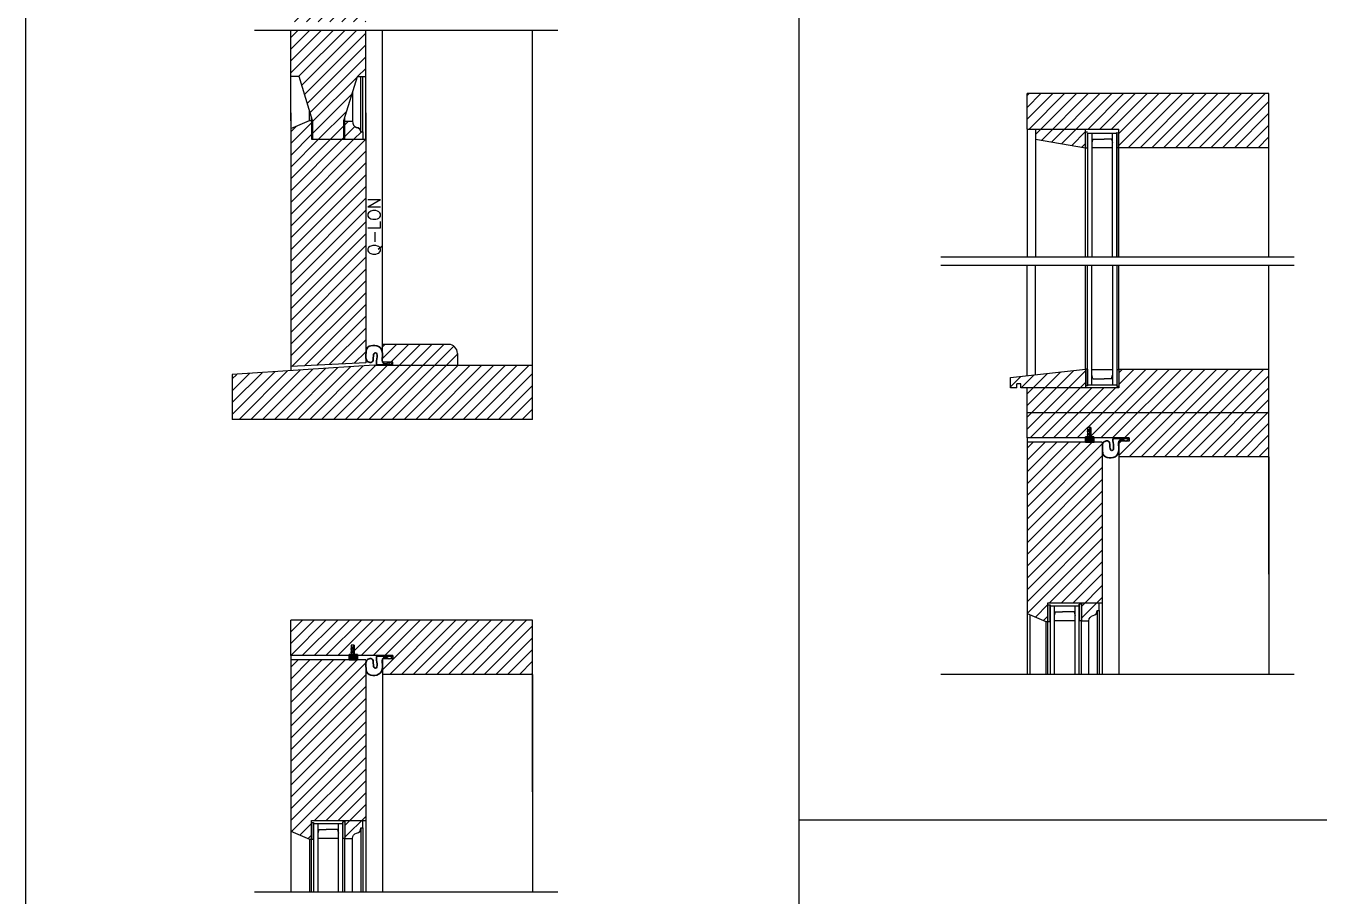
# Model space of a CAD drawing. Header units: inches. Extents: x 1985 to 11287, y 379 to 4336.
# Drawn here: x 7610.88 to 7649.64, y 4124.95 to 4151.03 of the extents above; entities that cross this region are included whole.
import ezdxf

# ---------------------------------------------------------------- set-up
doc = ezdxf.new("R2010")
doc.units = ezdxf.units.IN
doc.header["$MEASUREMENT"] = 0
for name, color, linetype in [('detail 99', 30, 'CONTINUOUS'), ('glass 99', 6, 'CONTINUOUS'), ('glazing tape 99', 7, 'CONTINUOUS'), ('hatch 99', 1, 'CONTINUOUS'), ('separation 99', 3, 'CONTINUOUS'), ('weatherstripping 99', 5, 'CONTINUOUS'), ('wood detail 99', 7, 'CONTINUOUS')]:
    doc.layers.add(name, color=color, linetype=linetype)
doc.styles.get("Standard").update_dxf_attribs({"font": 'txt.shx', "width": 0.8})
pattern_1 = [(45, (6391.07099, 5224.21768), (-0.176776695, 0.176776695), [])]
pattern_2 = [(45, (3330.23896, -147.57326), (-0.176776695, 0.176776695), [])]

msp = doc.modelspace()

# ---------------------------------------------------------------- hatches: boundary and pattern name
at = {"layer": 'glazing tape 99'}
h = msp.add_hatch(color=7, dxfattribs=at)
h.paths.add_polyline_path([(7642.704196, 4147.810553), (7642.704196, 4147.841891), (7642.641696, 4147.841891), (7642.641696, 4147.373206), (7642.704196, 4147.373206)])
h.paths.add_polyline_path([(7643.641696, 4147.841891), (7643.579196, 4147.841891), (7643.579196, 4147.373034), (7643.641696, 4147.373034)])
h = msp.add_hatch(color=7, dxfattribs=at)
h.paths.add_polyline_path([(7643.641696, 4140.718461), (7643.579196, 4140.718461), (7643.579196, 4140.218461), (7643.641696, 4140.218461)])
h.paths.add_polyline_path([(7642.641696, 4140.241961), (7642.704196, 4140.241961), (7642.704196, 4140.741961), (7642.641696, 4140.741961)])
h = msp.add_hatch(color=7, dxfattribs=at)
h.paths.add_polyline_path([(7642.516684, 4133.702913), (7642.454184, 4133.702913), (7642.454184, 4133.202913), (7642.516684, 4133.202913)])
h.paths.add_polyline_path([(7641.579184, 4133.679413), (7641.516684, 4133.679413), (7641.516684, 4133.206213), (7641.516684, 4133.179413), (7641.579184, 4133.179413)])
h = msp.add_hatch(color=7, dxfattribs=at)
h.paths.add_polyline_path([(7620.37779, 4126.68215), (7620.44029, 4126.68215), (7620.44029, 4127.18215), (7620.37779, 4127.18215)])
h.paths.add_polyline_path([(7619.50279, 4127.15865), (7619.44029, 4127.15865), (7619.44029, 4126.68545), (7619.44029, 4126.65865), (7619.50279, 4126.65865)])
at = {"layer": 'hatch 99'}
h = msp.add_hatch(dxfattribs=at)
h.set_pattern_fill('ANSI31', color=1, scale=2, style=0)
h.set_pattern_definition(pattern_1)
h.paths.add_polyline_path([(7620.91679, 4157.35804), (7620.91679, 4157.371162, 0.350781059), (7620.79179, 4157.51429, -0.375199902), (7620.66679, 4157.67054), (7620.44029, 4157.67054), (7620.44029, 4157.131526), (7620.97929, 4157.131526), (7620.97929, 4157.35804)], flags=17)
h.paths.add_polyline_path([(7621.06529, 4157.131526), (7619.44029, 4157.131526), (7619.44029, 4157.66724), (7619.44029, 4157.69404), (7619.37779, 4157.69404), (7618.81529, 4157.452968), (7618.81529, 4153.935111), (7619.377674, 4153.69409), (7619.44029, 4153.69409), (7619.44029, 4154.256554), (7621.06529, 4154.256554)])
h.paths.add_polyline_path([(7620.40899, 4153.69404), (7620.40899, 4154.256554), (7619.47159, 4154.256554), (7619.47159, 4153.69404), (7619.06529, 4152.38154), (7618.81529, 4152.38154), (7618.81529, 4152.19404), (7618.81529, 4151.151977), (7621.06529, 4151.151977), (7621.06529, 4152.38154), (7620.81529, 4152.38154)])
h.paths.add_polyline_path([(7620.97929, 4154.256554), (7620.44029, 4154.256554), (7620.44029, 4153.71754), (7620.66679, 4153.71754, -0.33870461), (7620.79179, 4153.90059, 0.396713131), (7620.91679, 4154.02665), (7620.91679, 4154.03334), (7620.97929, 4154.03334)], flags=17)
h.paths.add_polyline_path([(7621.06529, 4150.901977), (7618.81529, 4150.901977), (7618.81529, 4149.505715), (7619.06529, 4149.505715), (7619.47159, 4148.193215), (7619.47159, 4147.630701), (7620.40899, 4147.630701), (7620.40899, 4148.193215), (7620.81529, 4149.505715), (7621.06529, 4149.505715)])
h.paths.add_polyline_path([(7620.97929, 4147.853915), (7620.91679, 4147.853915), (7620.91679, 4147.860605, 0.396713131), (7620.79179, 4147.986665, -0.33870461), (7620.66679, 4148.169715), (7620.44029, 4148.169715), (7620.44029, 4147.630701), (7620.97929, 4147.630701)], flags=17)
h = msp.add_hatch(dxfattribs=at)
h.set_pattern_fill('ANSI31', color=256, scale=2, style=0)
h.set_pattern_definition(pattern_2)
h.paths.add_polyline_path([(7648.141684, 4148.998034), (7640.891684, 4148.998034), (7640.891684, 4147.935553), (7643.641696, 4147.935553), (7643.641696, 4147.373034), (7648.141684, 4147.373034)])
h.paths.add_polyline_path([(7642.641696, 4147.935553), (7641.141684, 4147.935553), (7641.141684, 4147.637699), (7642.641696, 4147.373206)], flags=17)
h = msp.add_hatch(dxfattribs=at)
h.set_pattern_fill('ANSI31', color=1, scale=2, style=0)
h.set_pattern_definition(pattern_1)
h.paths.add_polyline_path([(7621.06529, 4147.586903), (7621.06529, 4147.630701), (7619.44029, 4147.630701), (7619.44029, 4148.193215), (7619.37779, 4148.193215), (7618.81529, 4147.952143), (7618.81529, 4146.711434), (7618.81529, 4140.818259), (7621.065291, 4140.936177)])
edge = h.paths.add_edge_path()
edge.add_line((7623.54685, 4141.483722), (7621.565302, 4141.483722))
edge.add_line((7621.565302, 4141.483722), (7621.565302, 4140.952918))
edge.add_spline(control_points=[(7621.563626, 4141.12564), (7621.549049, 4141.053754), (7621.531411, 4140.925832), (7621.695494, 4140.886094), (7621.738593, 4140.976885), (7621.828046, 4140.939726), (7621.872262, 4140.869685)], knot_values=[0.002756706, 0.002756706, 0.002756706, 0.002756706, 0.162430415, 0.217787302, 0.327082606, 0.496812861, 0.496812861, 0.496812861, 0.496812861], degree=3, periodic=0)
edge.add_line((7621.565556, 4140.952384), (7621.877766, 4140.952384))
edge.add_line((7621.877766, 4140.952384), (7621.877766, 4140.85873))
edge.add_line((7621.877766, 4140.85873), (7623.815296, 4140.85873))
edge.add_line((7623.815296, 4140.85873), (7623.815296, 4141.215276))
edge.add_arc((7623.54685, 4141.215276), 0.268446, 0, 90)
h.paths.add_polyline_path([(7626.06529, 4140.85873), (7621.31529, 4140.85873), (7617.06529, 4140.57743), (7617.06529, 4139.23373), (7626.06529, 4139.23373)])
h = msp.add_hatch(dxfattribs=at)
h.set_pattern_fill('ANSI31', color=256, scale=2, style=0)
h.paths.add_polyline_path([(7642.641696, 4140.741961), (7640.391684, 4140.488642), (7640.391684, 4140.179461), (7640.579184, 4140.179461), (7640.579184, 4140.304461), (7640.704184, 4140.304461), (7640.704184, 4140.179461), (7640.891684, 4140.179461), (7642.641696, 4140.179461)])
h.paths.add_polyline_path([(7648.141684, 4140.741961), (7643.641696, 4140.741961), (7643.641696, 4140.718461), (7643.641696, 4140.179461), (7640.891684, 4140.179461), (7640.891684, 4139.429461), (7648.141684, 4139.429461)])
edge = h.paths.add_edge_path()
edge.add_line((7648.141684, 4139.429461), (7640.891684, 4139.429461))
edge.add_line((7640.891684, 4139.429461), (7640.891684, 4138.679453))
edge.add_line((7640.891684, 4138.679453), (7642.641684, 4138.679453))
edge.add_line((7642.641684, 4138.679453), (7642.641684, 4138.710427))
edge.add_line((7642.641684, 4138.710427), (7642.704184, 4138.710439))
edge.add_line((7642.704184, 4138.710439), (7642.704184, 4138.99195))
edge.add_line((7642.704184, 4138.99195), (7642.798184, 4138.99195))
edge.add_line((7642.798184, 4138.99195), (7642.798184, 4138.9623))
edge.add_line((7642.798184, 4138.9623), (7642.798184, 4138.710457))
edge.add_line((7642.798184, 4138.710457), (7642.891684, 4138.710475))
edge.add_line((7642.891684, 4138.710475), (7642.891684, 4138.679453))
edge.add_line((7642.891684, 4138.679453), (7643.95416, 4138.679453))
edge.add_line((7643.95416, 4138.679453), (7643.95416, 4138.585792))
edge.add_line((7643.95416, 4138.585792), (7643.642869, 4138.585792))
edge.add_spline(control_points=[(7643.642869, 4138.585792), (7643.642468, 4138.584981), (7643.642077, 4138.584163), (7643.641696, 4138.583338)], knot_values=[0.371899713, 0.371899713, 0.371899713, 0.371899713, 0.374071075, 0.374071075, 0.374071075, 0.374071075], degree=3, periodic=0)
edge.add_line((7643.641696, 4138.583338), (7643.641696, 4138.116961))
edge.add_line((7643.641696, 4138.116961), (7648.141684, 4138.116961))
edge.add_line((7648.141684, 4138.116961), (7648.141684, 4139.429461))
h = msp.add_hatch(dxfattribs=at)
h.set_pattern_fill('ANSI31', color=1, scale=2, style=0)
h.set_pattern_definition([(45, (6428.8578, 5207.8179), (-0.176776695, 0.176776695), [])])
h.paths.add_polyline_path([(7643.141684, 4138.554427), (7640.891684, 4138.554427), (7640.891684, 4133.420484), (7641.454184, 4133.179413), (7641.516684, 4133.179413), (7641.516684, 4133.206213), (7641.516684, 4133.741927), (7643.141684, 4133.741927)])
h.paths.add_polyline_path([(7643.055684, 4133.741927), (7642.516684, 4133.741927), (7642.516684, 4133.202913), (7642.743184, 4133.202913, -0.375199902), (7642.868184, 4133.359163, 0.350781059), (7642.993184, 4133.502291), (7642.993184, 4133.515413), (7643.055684, 4133.515413)], flags=16)
h = msp.add_hatch(dxfattribs=at)
h.set_pattern_fill('ANSI31', color=256, scale=2, style=0)
h.set_pattern_definition(pattern_2)
edge = h.paths.add_edge_path()
edge.add_line((7626.06529, 4133.221198), (7618.81529, 4133.221198))
edge.add_line((7618.81529, 4133.221198), (7618.81529, 4132.15869))
edge.add_line((7618.81529, 4132.15869), (7620.56529, 4132.15869))
edge.add_line((7620.56529, 4132.15869), (7620.56529, 4132.189664))
edge.add_line((7620.56529, 4132.189664), (7620.62779, 4132.189676))
edge.add_line((7620.62779, 4132.189676), (7620.62779, 4132.471187))
edge.add_line((7620.62779, 4132.471187), (7620.72179, 4132.471187))
edge.add_line((7620.72179, 4132.471187), (7620.72179, 4132.441537))
edge.add_line((7620.721791, 4132.441537), (7620.721791, 4132.189694))
edge.add_line((7620.721791, 4132.189694), (7620.81529, 4132.189712))
edge.add_line((7620.81529, 4132.189712), (7620.81529, 4132.15869))
edge.add_line((7620.81529, 4132.15869), (7621.877766, 4132.15869))
edge.add_line((7621.877766, 4132.15869), (7621.877766, 4132.065028))
edge.add_line((7621.877766, 4132.065028), (7621.566475, 4132.065028))
edge.add_spline(control_points=[(7621.566475, 4132.065028), (7621.566074, 4132.064218), (7621.565683, 4132.0634), (7621.565302, 4132.062575)], knot_values=[0.371899713, 0.371899713, 0.371899713, 0.371899713, 0.374071075, 0.374071075, 0.374071075, 0.374071075], degree=3, periodic=0)
edge.add_line((7621.565302, 4132.062575), (7621.565302, 4131.596198))
edge.add_line((7621.565302, 4131.596198), (7626.06529, 4131.596198))
edge.add_line((7626.06529, 4131.596198), (7626.06529, 4133.221198))
h = msp.add_hatch(dxfattribs=at)
h.set_pattern_fill('ANSI31', color=256, scale=2, style=0)
h.set_pattern_definition(pattern_2)
h.paths.add_polyline_path([(7621.06529, 4132.033664), (7618.81529, 4132.033664), (7618.81529, 4126.899721), (7619.37779, 4126.65865), (7619.44029, 4126.65865), (7619.44029, 4126.68545), (7619.44029, 4127.221164), (7621.06529, 4127.221164)])
h.paths.add_polyline_path([(7620.97929, 4127.221164), (7620.44029, 4127.221164), (7620.44029, 4126.68215), (7620.66679, 4126.68215, -0.375199902), (7620.79179, 4126.8384, 0.375199902), (7620.91679, 4126.99465), (7620.97929, 4126.99465)], flags=17)
at = {"layer": 'weatherstripping 99', "lineweight": 30}
for points in [[(7642.766932, 4138.744035), (7642.766932, 4138.803829), (7642.704684, 4138.760293), (7642.704684, 4138.78859), (7642.766932, 4138.832126), (7642.766932, 4138.911014), (7642.704684, 4138.867478), (7642.704684, 4138.895775), (7642.783432, 4138.9623), (7642.798184, 4138.9623), (7642.798184, 4138.710457), (7642.891684, 4138.710475), (7642.891684, 4138.679453), (7642.641684, 4138.679453), (7642.641684, 4138.710427), (7642.737205, 4138.710445)], [(7620.690539, 4132.223272), (7620.690539, 4132.283066), (7620.62829, 4132.23953), (7620.62829, 4132.267827), (7620.690539, 4132.311363), (7620.690539, 4132.390251), (7620.62829, 4132.346715), (7620.62829, 4132.375012), (7620.707039, 4132.441537), (7620.721791, 4132.441537), (7620.721791, 4132.189694), (7620.81529, 4132.189712), (7620.81529, 4132.15869), (7620.56529, 4132.15869), (7620.56529, 4132.189664), (7620.660811, 4132.189682)]]:
    msp.add_hatch(color=5, dxfattribs=at).paths.add_polyline_path(points)
h = msp.add_hatch(dxfattribs=at)
h.set_pattern_fill('ANSI36', color=5, scale=0.125, angle=225, style=0)
h.set_pattern_definition([(270, (9232.863636, 3950.887044), (-0.015625, -0.02734375), [0.0390625, -0.0078125, 0, -0.0078125])])
h.paths.add_polyline_path([(7642.641684, 4138.679453), (7642.891684, 4138.679453), (7642.891684, 4138.554427), (7642.641684, 4138.554427)])
h = msp.add_hatch(dxfattribs=at)
h.set_pattern_fill('ANSI36', color=5, scale=0.125, angle=225, style=0)
h.set_pattern_definition([(270, (9210.787242, 3944.366281), (-0.015625, -0.02734375), [0.0390625, -0.0078125, 0, -0.0078125])])
h.paths.add_polyline_path([(7620.56529, 4132.15869), (7620.81529, 4132.15869), (7620.81529, 4132.033664), (7620.56529, 4132.033664)])
at = {"layer": 'wood detail 99'}
h = msp.add_hatch(color=7, dxfattribs=at)
h.paths.add_polyline_path([(7620.40899, 4147.630701), (7620.44029, 4147.630701), (7620.44029, 4148.169715), (7620.40899, 4148.169715)])
h.paths.add_polyline_path([(7619.44029, 4147.630701), (7619.47159, 4147.630701), (7619.47159, 4148.193215), (7619.44029, 4148.193215)])

# ---------------------------------------------------------------- linework, layer by layer
at = {"layer": 'glass 99', "color": 6}
for p, q in [((7642.704196, 4147.810553), (7642.704196, 4144.105421)), ((7642.704196, 4147.810553), (7643.579196, 4147.810553)), ((7642.829196, 4147.810553), (7642.829196, 4144.105421)), ((7642.859187, 4147.637586), (7642.829196, 4147.529804)), ((7642.859187, 4147.637586), (7643.204196, 4147.637586)), ((7643.424204, 4147.637586), (7643.204196, 4147.637586)), ((7643.424204, 4147.637586), (7643.454196, 4147.529804)), ((7643.454196, 4144.105421), (7643.454196, 4147.810553)), ((7643.579196, 4144.105421), (7643.579196, 4147.810553)), ((7643.454196, 4147.373206), (7642.829196, 4147.373206)), ((7642.704196, 4140.273247), (7642.704196, 4143.855421)), ((7642.829196, 4140.273247), (7642.829196, 4143.855421)), ((7643.454196, 4143.855421), (7643.454196, 4140.273247)), ((7643.579196, 4143.855421), (7643.579196, 4140.273247)), ((7643.454196, 4140.718461), (7642.829196, 4140.718461)), ((7642.859187, 4140.454081), (7642.829196, 4140.561864)), ((7643.424204, 4140.454081), (7643.454196, 4140.561864)), ((7642.704196, 4140.273247), (7643.579196, 4140.273247)), ((7642.859187, 4140.454081), (7643.204196, 4140.454081)), ((7643.424204, 4140.454081), (7643.204196, 4140.454081)), ((7641.579184, 4133.679413), (7641.579184, 4131.599348)), ((7641.579184, 4133.648227), (7642.454184, 4133.648227)), ((7641.704184, 4133.648227), (7641.704184, 4131.599348)), ((7642.329184, 4131.599348), (7642.329184, 4133.648227)), ((7642.454184, 4131.599348), (7642.454184, 4133.702913)), ((7641.734175, 4133.467293), (7641.704184, 4133.35951)), ((7642.329184, 4133.202913), (7641.704184, 4133.202913)), ((7641.734175, 4133.467293), (7641.954184, 4133.467293)), ((7642.299193, 4133.467293), (7641.954184, 4133.467293)), ((7642.299193, 4133.467293), (7642.329184, 4133.35951)), ((7619.50279, 4127.15865), (7619.50279, 4125.078585)), ((7619.50279, 4127.127464), (7620.37779, 4127.127464)), ((7619.62779, 4127.127464), (7619.62779, 4125.078585)), ((7619.657782, 4126.94653), (7619.62779, 4126.838747)), ((7619.657782, 4126.94653), (7619.87779, 4126.94653)), ((7620.222799, 4126.94653), (7619.87779, 4126.94653)), ((7620.222799, 4126.94653), (7620.25279, 4126.838747)), ((7620.25279, 4125.078585), (7620.25279, 4127.127464)), ((7620.37779, 4125.078585), (7620.37779, 4127.18215)), ((7620.25279, 4126.68215), (7619.62779, 4126.68215))]:
    msp.add_line(p, q, dxfattribs=at)
at = {"layer": 'glazing tape 99'}
for p, q in [((7642.704196, 4140.741961), (7642.641696, 4140.741961)), ((7642.704196, 4140.741961), (7642.704196, 4140.241961)), ((7643.641696, 4140.718461), (7643.579196, 4140.718461)), ((7642.704196, 4140.241961), (7642.641696, 4140.241961)), ((7643.641696, 4140.218461), (7643.579196, 4140.218461)), ((7641.579184, 4133.179413), (7641.579184, 4133.679413)), ((7642.516684, 4133.702913), (7642.454184, 4133.702913)), ((7642.516684, 4133.202913), (7642.454184, 4133.202913)), ((7619.50279, 4126.65865), (7619.50279, 4127.15865)), ((7620.44029, 4127.18215), (7620.37779, 4127.18215)), ((7620.44029, 4126.68215), (7620.37779, 4126.68215))]:
    msp.add_line(p, q, dxfattribs=at)
at = {"layer": 'glazing tape 99', "color": 7}
for p, q in [((7643.579196, 4140.718461), (7643.579196, 4140.218461)), ((7641.516684, 4133.679413), (7641.579184, 4133.679413)), ((7642.454184, 4133.702913), (7642.454184, 4133.202913)), ((7641.516684, 4133.179413), (7641.579184, 4133.179413)), ((7619.44029, 4127.15865), (7619.50279, 4127.15865)), ((7620.37779, 4126.68215), (7620.37779, 4127.18215)), ((7619.44029, 4126.65865), (7619.50279, 4126.65865))]:
    msp.add_line(p, q, dxfattribs=at)
at = {"layer": 'separation 99'}
for p, q in [((7610.87641, 4067.153526), (7610.87641, 4178.798213)), ((7634.054751, 4091.070597), (7634.054751, 4178.798213)), ((7634.054751, 4127.243757), (7685.752407, 4127.243757))]:
    msp.add_line(p, q, dxfattribs=at)
at = {"layer": 'weatherstripping 99', "color": 5, "lineweight": 30}
for p, q in [((7621.400152, 4140.869689), (7621.873938, 4140.869689)), ((7642.783432, 4138.9623), (7642.704684, 4138.895775)), ((7642.766932, 4138.911014), (7642.704684, 4138.867478)), ((7642.766932, 4138.832126), (7642.766932, 4138.911014)), ((7642.798184, 4138.9623), (7642.783432, 4138.9623)), ((7642.798184, 4138.710457), (7642.798184, 4138.9623)), ((7642.641684, 4138.710427), (7642.737205, 4138.710445)), ((7642.641684, 4138.710427), (7642.641684, 4138.554427)), ((7642.891684, 4138.679453), (7642.641684, 4138.679453)), ((7642.891684, 4138.554427), (7642.641684, 4138.554427)), ((7642.704684, 4138.895775), (7642.704684, 4138.867478)), ((7642.766932, 4138.832126), (7642.704684, 4138.78859)), ((7642.766932, 4138.803829), (7642.704684, 4138.760293)), ((7642.704684, 4138.78859), (7642.704684, 4138.760293)), ((7642.737205, 4138.710445), (7642.766932, 4138.744035)), ((7642.766932, 4138.744035), (7642.766932, 4138.803829)), ((7642.798184, 4138.710457), (7642.891684, 4138.710475)), ((7642.891684, 4138.710475), (7642.891684, 4138.554427)), ((7643.476545, 4138.668494), (7643.950332, 4138.668494)), ((7620.707039, 4132.441537), (7620.62829, 4132.375012)), ((7620.690539, 4132.390251), (7620.62829, 4132.346715)), ((7620.62829, 4132.375012), (7620.62829, 4132.346715)), ((7620.690539, 4132.311363), (7620.690539, 4132.390251)), ((7620.721791, 4132.441537), (7620.707039, 4132.441537)), ((7620.721791, 4132.189694), (7620.721791, 4132.441537)), ((7620.56529, 4132.189664), (7620.660811, 4132.189682)), ((7620.56529, 4132.189664), (7620.56529, 4132.033664)), ((7620.81529, 4132.15869), (7620.56529, 4132.15869)), ((7620.81529, 4132.033664), (7620.56529, 4132.033664)), ((7620.690539, 4132.311363), (7620.62829, 4132.267827)), ((7620.690539, 4132.283066), (7620.62829, 4132.23953)), ((7620.62829, 4132.267827), (7620.62829, 4132.23953)), ((7620.660811, 4132.189682), (7620.690539, 4132.223272)), ((7620.690539, 4132.223272), (7620.690539, 4132.283066)), ((7620.721791, 4132.189694), (7620.81529, 4132.189712)), ((7620.81529, 4132.189712), (7620.81529, 4132.033664)), ((7621.400152, 4132.147731), (7621.873938, 4132.147731))]:
    msp.add_line(p, q, dxfattribs=at)
for centre, start, end in [((7621.350025, 4141.25299), 158.1531508, 180.3367326), ((7643.426419, 4138.285193), 179.6632674, 201.8468492), ((7621.350025, 4131.76443), 179.6632674, 201.8468492)]:
    msp.add_arc(centre, 0.272391, start, end, dxfattribs=at)
for points, knots in [([(7621.077639, 4141.251389), (7621.066563, 4141.11438), (7621.07326, 4141.020097), (7621.117002, 4140.957794), (7621.345281, 4140.912785), (7621.249348, 4141.235746), (7621.474188, 4141.237383), (7621.351775, 4140.925632), (7621.400152, 4140.869689)], [0, 0, 0, 0, 0.083614321, 0.208464293, 0.316031641, 0.607589822, 0.683535209, 1.009413891, 1.009413891, 1.009413891, 1.009413891]), ([(7621.565302, 4141.125644), (7621.561881, 4141.22588), (7621.562101, 4141.475317), (7621.148626, 4141.481875), (7621.097196, 4141.354354)], [0, 0, 0, 0, 0.2460489598, 0.6041502785, 0.6041502785, 0.6041502785, 0.6041502785]), ([(7621.873938, 4140.869689), (7621.829722, 4140.93973), (7621.740269, 4140.976888), (7621.697171, 4140.886097), (7621.533087, 4140.925836), (7621.550725, 4141.053758), (7621.565302, 4141.125644)], [0.0027567057, 0.0027567057, 0.0027567057, 0.0027567057, 0.1724869609, 0.2817822642, 0.3371391511, 0.4968128609, 0.4968128609, 0.4968128609, 0.4968128609]), ([(7643.154032, 4138.286794), (7643.142957, 4138.423803), (7643.149653, 4138.518086), (7643.193396, 4138.580389), (7643.421675, 4138.625398), (7643.325742, 4138.302437), (7643.550581, 4138.3008), (7643.428168, 4138.612551), (7643.476545, 4138.668494)], [0, 0, 0, 0, 0.083614321, 0.208464293, 0.316031641, 0.607589822, 0.683535209, 1.009413891, 1.009413891, 1.009413891, 1.009413891]), ([(7643.950332, 4138.668494), (7643.906116, 4138.598453), (7643.816663, 4138.561295), (7643.773564, 4138.652086), (7643.609481, 4138.612347), (7643.627119, 4138.484425), (7643.641696, 4138.412539)], [0.0027567057, 0.0027567057, 0.0027567057, 0.0027567057, 0.1724869609, 0.2817822642, 0.3371391511, 0.4968128609, 0.4968128609, 0.4968128609, 0.4968128609]), ([(7643.641696, 4138.412539), (7643.638275, 4138.312303), (7643.638495, 4138.062866), (7643.22502, 4138.056308), (7643.17359, 4138.183829)], [0, 0, 0, 0, 0.2460489598, 0.6041502785, 0.6041502785, 0.6041502785, 0.6041502785]), ([(7621.077639, 4131.766031), (7621.066563, 4131.90304), (7621.07326, 4131.997323), (7621.117002, 4132.059626), (7621.345281, 4132.104635), (7621.249348, 4131.781674), (7621.474188, 4131.780037), (7621.351775, 4132.091788), (7621.400152, 4132.147731)], [0, 0, 0, 0, 0.083614321, 0.208464293, 0.316031641, 0.607589822, 0.683535209, 1.009413891, 1.009413891, 1.009413891, 1.009413891]), ([(7621.873938, 4132.147731), (7621.829722, 4132.07769), (7621.740269, 4132.040531), (7621.697171, 4132.131322), (7621.533087, 4132.091584), (7621.550725, 4131.963662), (7621.565302, 4131.891776)], [0.0027567057, 0.0027567057, 0.0027567057, 0.0027567057, 0.1724869609, 0.2817822642, 0.3371391511, 0.4968128609, 0.4968128609, 0.4968128609, 0.4968128609]), ([(7621.565302, 4131.891776), (7621.561881, 4131.79154), (7621.562101, 4131.542103), (7621.148626, 4131.535545), (7621.097196, 4131.663066)], [0, 0, 0, 0, 0.2460489598, 0.6041502785, 0.6041502785, 0.6041502785, 0.6041502785])]:
    msp.add_open_spline(points, degree=3, knots=knots, dxfattribs=at)
at = {"layer": 'wood detail 99'}
for p, q in [((7617.732044, 4150.901977), (7626.819609, 4150.901977)), ((7618.81529, 4148.182543), (7618.81529, 4150.901977)), ((7618.81529, 4149.923615), (7618.81529, 4150.901977)), ((7621.06529, 4147.630701), (7621.06529, 4150.901977)), ((7621.565302, 4141.483722), (7621.565302, 4150.901977)), ((7626.06529, 4141.395622), (7626.06529, 4150.901977)), ((7618.81529, 4148.182543), (7618.81529, 4149.923615)), ((7618.81529, 4148.182543), (7618.81529, 4149.809279)), ((7619.06529, 4149.505715), (7618.81529, 4149.505715)), ((7619.47159, 4148.193215), (7619.06529, 4149.505715)), ((7620.40899, 4148.193215), (7620.81529, 4149.505715)), ((7620.81529, 4149.505715), (7621.06529, 4149.505715)), ((7621.06529, 4147.630701), (7621.06529, 4149.422679)), ((7620.66679, 4149.026005), (7620.66679, 4148.169715)), ((7620.66679, 4148.787015), (7620.66679, 4148.169715)), ((7618.81529, 4148.423615), (7618.81529, 4146.711434)), ((7619.37779, 4148.193215), (7619.37779, 4148.496224)), ((7621.06529, 4148.423615), (7621.06529, 4146.711434)), ((7619.37779, 4148.193215), (7619.47159, 4148.193215)), ((7619.37779, 4148.193215), (7619.44029, 4148.193215)), ((7619.37779, 4148.193215), (7619.44029, 4148.193215)), ((7619.44029, 4148.193215), (7619.44029, 4147.630701)), ((7619.44029, 4148.193215), (7619.44029, 4147.630701)), ((7619.44029, 4148.193215), (7619.44029, 4147.630701)), ((7619.47159, 4148.193215), (7619.47159, 4147.630701)), ((7640.891684, 4147.935553), (7640.891684, 4144.105421)), ((7641.141684, 4147.935553), (7641.141684, 4144.105421)), ((7642.641696, 4144.105421), (7642.641696, 4147.935553)), ((7642.704196, 4147.841891), (7642.641696, 4147.841891)), ((7643.641696, 4144.105421), (7643.641696, 4147.935553)), ((7618.81529, 4147.586903), (7618.81529, 4140.693259)), ((7621.06529, 4147.586903), (7621.065291, 4140.936177)), ((7642.641696, 4147.373206), (7642.704196, 4147.373206)), ((7643.579196, 4147.373034), (7643.579196, 4144.105421)), ((7638.308437, 4144.105421), (7648.896002, 4144.105421)), ((7638.308437, 4143.855421), (7648.896002, 4143.855421)), ((7640.891684, 4140.551871), (7640.891684, 4143.855421)), ((7640.891684, 4142.500885), (7640.891684, 4143.855421)), ((7641.141684, 4140.583486), (7641.141684, 4143.855421)), ((7642.641696, 4140.741961), (7642.641696, 4143.855421)), ((7643.641696, 4140.718461), (7643.641696, 4143.855421)), ((7618.81529, 4143.182738), (7618.81529, 4140.824201)), ((7626.06529, 4139.23373), (7626.06529, 4141.395622)), ((7621.31529, 4140.85873), (7617.06529, 4140.57743)), ((7621.065291, 4140.936177), (7618.81529, 4140.818259)), ((7621.31529, 4140.85873), (7626.06529, 4140.85873)), ((7623.815296, 4141.215276), (7623.815296, 4140.85873)), ((7617.06529, 4140.57743), (7617.06529, 4139.23373)), ((7640.391684, 4140.488642), (7642.641696, 4140.741961)), ((7640.391684, 4140.179461), (7640.391684, 4140.488642)), ((7642.641696, 4140.741961), (7642.641696, 4140.179461)), ((7643.641696, 4140.741961), (7648.141684, 4140.741961)), ((7643.641696, 4140.718461), (7643.641696, 4140.179461)), ((7648.141684, 4138.116961), (7648.141684, 4140.741961)), ((7640.579184, 4140.179461), (7640.391684, 4140.179461)), ((7640.704184, 4140.304461), (7640.579184, 4140.304461)), ((7640.579184, 4140.179461), (7640.579184, 4140.304461)), ((7640.704184, 4140.179461), (7640.704184, 4140.304461)), ((7640.891684, 4140.179461), (7640.704184, 4140.179461)), ((7640.891684, 4138.679453), (7640.891684, 4140.179461)), ((7643.641696, 4140.179461), (7640.891684, 4140.179461)), ((7648.141684, 4139.429461), (7640.891684, 4139.429461)), ((7642.704184, 4138.99195), (7642.704184, 4138.679453)), ((7642.798184, 4138.99195), (7642.798184, 4138.679453)), ((7640.891684, 4138.679453), (7640.891684, 4133.420484)), ((7642.704184, 4138.679453), (7640.891684, 4138.679453)), ((7643.141684, 4138.554427), (7640.891684, 4138.554427)), ((7643.141684, 4138.554427), (7643.141684, 4133.447284)), ((7643.641696, 4138.116961), (7643.641696, 4131.599348)), ((7648.141684, 4138.116961), (7648.141684, 4131.599348)), ((7641.516684, 4133.206213), (7641.516684, 4133.741927)), ((7642.993184, 4133.515413), (7642.993184, 4131.599348)), ((7643.055684, 4133.515413), (7643.055684, 4131.599348)), ((7643.141684, 4133.741927), (7643.141684, 4131.599348)), ((7626.06529, 4131.596198), (7626.06529, 4133.221198)), ((7640.891684, 4133.420484), (7640.891684, 4131.599348)), ((7641.516684, 4131.599348), (7641.516684, 4133.206213)), ((7642.516684, 4131.599348), (7642.516684, 4133.202913)), ((7642.743184, 4131.599348), (7642.743184, 4133.202913)), ((7620.62779, 4132.471187), (7620.62779, 4132.15869)), ((7620.72179, 4132.471187), (7620.72179, 4132.15869)), ((7618.81529, 4132.15869), (7618.81529, 4126.899721)), ((7620.62779, 4132.15869), (7618.81529, 4132.15869)), ((7621.06529, 4132.033664), (7618.81529, 4132.033664)), ((7621.06529, 4132.033664), (7621.06529, 4126.926521)), ((7621.565302, 4131.596198), (7621.565302, 4125.078585)), ((7626.06529, 4131.596198), (7626.06529, 4125.078585)), ((7638.308437, 4131.599348), (7648.896002, 4131.599348)), ((7618.81529, 4126.899721), (7618.81529, 4125.078585)), ((7619.44029, 4126.68545), (7619.44029, 4127.221164)), ((7620.91679, 4126.99465), (7620.91679, 4125.078585)), ((7620.97929, 4126.99465), (7620.97929, 4125.078585)), ((7621.06529, 4127.221164), (7621.06529, 4125.078585)), ((7619.44029, 4125.078585), (7619.44029, 4126.68545)), ((7620.44029, 4125.078585), (7620.44029, 4126.68215)), ((7620.66679, 4125.078585), (7620.66679, 4126.68215)), ((7617.732044, 4125.078585), (7626.819609, 4125.078585))]:
    msp.add_line(p, q, dxfattribs=at)
at = {"layer": 'wood detail 99', "color": 7}
for p, q in [((7620.91679, 4147.853915), (7620.91679, 4149.505715)), ((7620.97929, 4147.853915), (7620.97929, 4149.505715)), ((7619.44029, 4148.193215), (7619.44029, 4148.294326)), ((7620.44029, 4148.169715), (7620.44029, 4148.294326)), ((7618.81529, 4147.952143), (7619.37779, 4148.193215)), ((7620.40899, 4147.630701), (7620.40899, 4148.193215)), ((7620.40899, 4148.169715), (7620.66679, 4148.169715)), ((7620.44029, 4147.630701), (7620.44029, 4148.169715)), ((7620.91679, 4147.853915), (7620.97929, 4147.853915)), ((7620.97929, 4147.853915), (7620.97929, 4147.630701)), ((7643.579196, 4147.841891), (7643.579196, 4147.373034)), ((7619.44029, 4147.630701), (7621.06529, 4147.630701)), ((7619.44029, 4147.630701), (7621.06529, 4147.630701)), ((7619.44029, 4147.630701), (7621.06529, 4147.630701)), ((7648.141684, 4140.741961), (7648.141684, 4143.855421)), ((7642.798184, 4138.99195), (7642.704184, 4138.99195)), ((7642.783432, 4138.9623), (7642.798184, 4138.9623)), ((7642.798184, 4138.7123), (7642.798184, 4138.9623)), ((7643.95416, 4138.679453), (7642.798184, 4138.679453)), ((7643.641696, 4138.585792), (7643.641696, 4138.116961)), ((7641.516684, 4133.741927), (7643.141684, 4133.741927)), ((7640.891684, 4133.420484), (7641.454184, 4133.179413)), ((7640.977684, 4131.599348), (7640.977684, 4133.383627)), ((7641.454184, 4133.179413), (7641.516684, 4133.179413)), ((7641.454184, 4133.179413), (7641.454184, 4131.599348)), ((7620.72179, 4132.471187), (7620.62779, 4132.471187)), ((7620.707039, 4132.441537), (7620.72179, 4132.441537)), ((7620.72179, 4132.191537), (7620.72179, 4132.441537)), ((7621.877766, 4132.15869), (7620.721791, 4132.15869)), ((7621.565302, 4132.065028), (7621.565302, 4131.596198)), ((7618.81529, 4126.899721), (7619.37779, 4126.65865)), ((7619.44029, 4127.221164), (7621.06529, 4127.221164)), ((7619.37779, 4126.65865), (7619.37779, 4125.078585)), ((7619.37779, 4126.65865), (7619.44029, 4126.65865))]:
    msp.add_line(p, q, dxfattribs=at)
at = {"layer": 'wood detail 99', "color": 0}
for p, q in [((7648.141684, 4148.998034), (7640.891684, 4148.998034)), ((7640.891684, 4147.935553), (7640.891684, 4148.998034)), ((7648.141684, 4144.105421), (7648.141684, 4148.998034)), ((7640.891684, 4147.935553), (7643.641696, 4147.935553)), ((7641.141684, 4147.637699), (7642.641696, 4147.373206)), ((7648.141684, 4147.373034), (7643.579196, 4147.373034)), ((7621.565302, 4140.952384), (7621.565302, 4141.483722)), ((7623.54685, 4141.483722), (7621.565302, 4141.483722)), ((7621.877766, 4140.952384), (7621.565302, 4140.952384)), ((7621.877766, 4140.858722), (7621.877766, 4140.952384)), ((7648.141684, 4134.599348), (7648.141684, 4140.741961)), ((7626.06529, 4139.23373), (7617.06529, 4139.23373)), ((7643.95416, 4138.585792), (7643.641696, 4138.585792)), ((7643.95416, 4138.679453), (7643.95416, 4138.585792)), ((7643.95416, 4138.679453), (7643.95416, 4138.585792)), ((7648.141684, 4138.116961), (7643.641696, 4138.116961)), ((7626.06529, 4133.221198), (7618.81529, 4133.221198)), ((7618.81529, 4132.15869), (7618.81529, 4133.221198)), ((7626.06529, 4128.078585), (7626.06529, 4133.221198)), ((7618.81529, 4132.248507), (7618.81529, 4132.721198)), ((7621.877766, 4132.065028), (7621.565302, 4132.065028)), ((7621.877766, 4132.15869), (7621.877766, 4132.065028)), ((7626.06529, 4131.596198), (7621.565302, 4131.596198))]:
    msp.add_line(p, q, dxfattribs=at)
at = {"layer": 'wood detail 99', "color": 7}
for points in [[(7620.44029, 4147.630701), (7620.44029, 4148.169715), (7620.66679, 4148.169715, 0.33870461), (7620.79179, 4147.986665, -0.411741612), (7620.91679, 4147.853915), (7620.97929, 4147.853915), (7620.97929, 4147.630701)], [(7642.516684, 4133.741927), (7642.516684, 4133.202913), (7642.743184, 4133.202913, -0.375199902), (7642.868184, 4133.359163, 0.375199902), (7642.993184, 4133.515413), (7643.055684, 4133.515413), (7643.055684, 4133.741927)], [(7620.44029, 4127.221164), (7620.44029, 4126.68215), (7620.66679, 4126.68215, -0.375199902), (7620.79179, 4126.8384, 0.375199902), (7620.91679, 4126.99465), (7620.97929, 4126.99465), (7620.97929, 4127.221164)]]:
    msp.add_lwpolyline(points, format="xyb", dxfattribs=at)
for centre, radius, start, end in [((7620.848901, 4148.159869), 0.182376, 176.9051798, 251.7510895), ((7620.787352, 4147.85726), 0.129481, 358.519748, 88.0357628)]:
    msp.add_arc(centre, radius, start, end, dxfattribs=at)
at = {"layer": 'wood detail 99'}
msp.add_arc((7623.54685, 4141.215276), 0.268446, 0, 90, dxfattribs=at)

# ---------------------------------------------------------------- texts
at = {"layer": 'detail 99'}
msp.add_text('Q-LON', height=0.375, rotation=90, dxfattribs=at).set_placement((7621.507248, 4144.141408))

doc.saveas('drawing.dxf')
